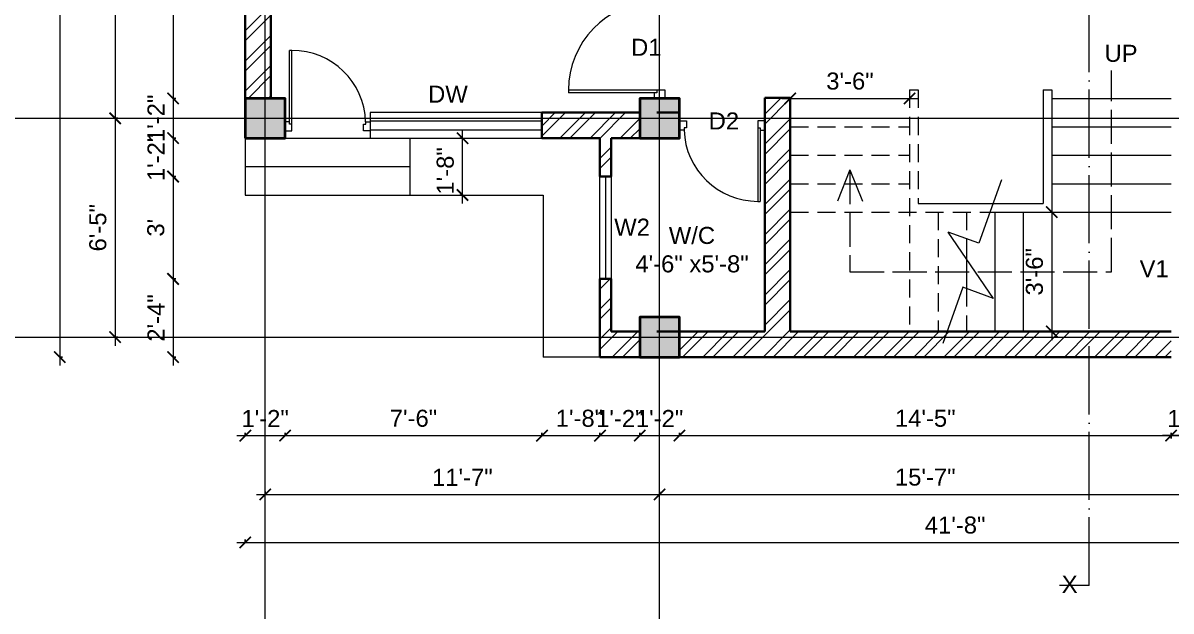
# Model space of a CAD drawing. Header units: inches. Extents: x 122663 to 154153, y 34228 to 39758.
# Drawn here: x 129800.6 to 130204.7, y 37755.1 to 37962 of the extents above; entities that cross this region are included whole.
import ezdxf

# ---------------------------------------------------------------- set-up
doc = ezdxf.new("R2010")
doc.units = ezdxf.units.IN
doc.header["$MEASUREMENT"] = 0
doc.header["$PDMODE"] = 35
for name, pattern in [('ACAD_ISO02W100', [15, 12, -3]), ('ACAD_ISO04W100', [30, 24, -3, 0, -3]), ('DASHED', [19.05, 12.7, -6.35])]:
    doc.linetypes.add(name, pattern=pattern)
for name, color, linetype, lineweight in [('Column', 181, 'Continuous', 40), ('Dimension', 130, 'Continuous', 9), ('Hatch', 9, 'Continuous', 9), ('Hidden', 254, 'ACAD_ISO02W100', 15), ('SECTION', 7, 'ACAD_ISO04W100', 18), ('SITE BOUNDARY', 1, 'Continuous', 30), ('Stairs', 61, 'Continuous', 18), ('TEXT', 255, 'Continuous', 35), ('Walls', 11, 'Continuous', 35), ('Windows', 151, 'Continuous', 15)]:
    doc.layers.add(name, color=color, linetype=linetype, lineweight=lineweight)
doc.styles.get("Standard").update_dxf_attribs({"font": 'arial.ttf'})
doc.dimstyles.get("Standard").update_dxf_attribs({"dimtxt": 6, "dimasz": 4, "dimexe": 0, "dimexo": 6, "dimgap": 3, "dimtad": 1, "dimdec": 0, "dimzin": 0, "dimdsep": 46, "dimlunit": 4, "dimtxsty": 'Standard', "dimblk": 'ARCHTICK', "dimcen": 0.09, "dimdle": 3, "dimclrd": 256, "dimadec": 0, "dimazin": 0, "dimtfac": 1, "dimtdec": 0, "dimtofl": 0, "dimtmove": 0, "dimatfit": 3, "dimfxl": 1, "dimfxlon": 1, "dimtolj": 1, "dimtzin": 0, "dimlwd": -1, "dimarcsym": 0})
pattern_1 = [(45, (7291.437, -708.714), (-5.30330086, 5.30330086), []), (45, (7294.9724, -708.714), (-5.30330086, 5.30330086), [])]

# ---------------------------------------------------------------- blocks, each defined once
blk = doc.blocks.new('colm')
at = {"layer": 'Hatch'}
h = blk.add_hatch(color=256, dxfattribs=at)
h.dxf.hatch_style = 1
h.paths.add_polyline_path([(66705.71, 8319.73), (66705.71, 8307.73), (66717.71, 8307.73), (66717.71, 8319.73)])
at = {"layer": 'Column'}
blk.add_lwpolyline([(66705.71, 8307.73), (66717.71, 8307.73), (66717.71, 8319.73), (66705.71, 8319.73)], close=True, dxfattribs=at)
blk = doc.blocks.new('GFFGS')
at = {"layer": 'Windows'}
for p, q in [((97915.22, 19628.63), (97915.22, 19658.74)), ((97916.19, 19658.74), (97915.22, 19658.74)), ((97916.19, 19627.65), (97916.19, 19658.77)), ((97915.22, 19628.63), (97913.27, 19628.63)), ((97913.27, 19628.63), (97913.27, 19624.73)), ((97915.22, 19627.65), (97915.22, 19628.63)), ((97916.19, 19627.65), (97915.22, 19627.65)), ((97916.19, 19624.73), (97916.19, 19627.65)), ((97946.35, 19624.73), (97946.35, 19627.65)), ((97946.35, 19627.65), (97947.32, 19627.65)), ((97947.32, 19627.65), (97947.32, 19628.63)), ((97947.32, 19628.63), (97949.27, 19628.63)), ((97949.27, 19628.63), (97949.27, 19624.73)), ((97913.27, 19624.73), (97916.19, 19624.73)), ((97949.27, 19624.73), (97946.35, 19624.73))]:
    blk.add_line(p, q, dxfattribs=at)
blk.add_arc((97916.25, 19627.66), 31.08, 1.7801, 90.1235, dxfattribs=at)
blk = doc.blocks.new('_ArchTick')
at = {"color": 0, "linetype": 'ByBlock', "const_width": 0.15}
blk.add_lwpolyline([(-0.5, -0.5), (0.5, 0.5)], dxfattribs=at)
blk = doc.blocks.new('*D376')
at = {"layer": 'Defpoints', "color": 0, "transparency": 16777216}
for p in [(129878.84, 38082.99), (129853.44, 37935.49), (129878.84, 37935.49)]:
    blk.add_point(p, dxfattribs=at)
at = {"layer": 'Dimension', "transparency": 16777216}
blk.add_line((129853.44, 38085.99), (129853.44, 37932.49), dxfattribs=at)
at = {"layer": 'Dimension', "color": 0, "lineweight": -2, "transparency": 16777216}
for p, q in [((129854.44, 38082.99), (129853.44, 38082.99)), ((129854.44, 37935.49), (129853.44, 37935.49))]:
    blk.add_line(p, q, dxfattribs=at)
at = {"layer": 'Dimension', "transparency": 16777216, "xscale": 4, "yscale": 4, "zscale": 4}
for p, rotation in [((129853.44, 38082.99), 90), ((129853.44, 37935.49), 270)]:
    blk.add_blockref('_ArchTick', p, dxfattribs=dict(at, rotation=rotation))
at = {"layer": 'Dimension', "color": 0, "lineweight": -2, "transparency": 16777216, "insert": (129847.37, 38009.24), "char_height": 6, "attachment_point": 5, "rotation": 90}
blk.add_mtext('\\A1;12\'-3"', dxfattribs=at)
blk = doc.blocks.new('*D377')
at = {"layer": 'Defpoints', "color": 0, "transparency": 16777216}
for p in [(129878.84, 37935.49), (129853.44, 37921.49), (129878.84, 37921.49)]:
    blk.add_point(p, dxfattribs=at)
at = {"layer": 'Dimension', "transparency": 16777216}
blk.add_line((129853.44, 37938.49), (129853.44, 37918.49), dxfattribs=at)
at = {"layer": 'Dimension', "color": 0, "lineweight": -2, "transparency": 16777216}
for p, q in [((129854.44, 37935.49), (129853.44, 37935.49)), ((129854.44, 37921.49), (129853.44, 37921.49))]:
    blk.add_line(p, q, dxfattribs=at)
at = {"layer": 'Dimension', "transparency": 16777216, "xscale": 4, "yscale": 4, "zscale": 4}
for p, rotation in [((129853.44, 37935.49), 90), ((129853.44, 37921.49), 270)]:
    blk.add_blockref('_ArchTick', p, dxfattribs=dict(at, rotation=rotation))
at = {"layer": 'Dimension', "color": 0, "lineweight": -2, "transparency": 16777216, "insert": (129847.43, 37928.49), "char_height": 6, "attachment_point": 5, "rotation": 90}
blk.add_mtext('\\A1;1\'-2"', dxfattribs=at)
blk = doc.blocks.new('*D378')
at = {"layer": 'Defpoints', "color": 0, "transparency": 16777216}
for p in [(129878.84, 37921.49), (129853.44, 37907.99), (130003.66, 37907.99)]:
    blk.add_point(p, dxfattribs=at)
at = {"layer": 'Dimension', "transparency": 16777216}
blk.add_line((129853.44, 37924.49), (129853.44, 37904.99), dxfattribs=at)
at = {"layer": 'Dimension', "color": 0, "lineweight": -2, "transparency": 16777216}
for p, q in [((129854.44, 37921.49), (129853.44, 37921.49)), ((129854.44, 37907.99), (129853.44, 37907.99))]:
    blk.add_line(p, q, dxfattribs=at)
at = {"layer": 'Dimension', "transparency": 16777216, "xscale": 4, "yscale": 4, "zscale": 4}
for p, rotation in [((129853.44, 37921.49), 90), ((129853.44, 37907.99), 270)]:
    blk.add_blockref('_ArchTick', p, dxfattribs=dict(at, rotation=rotation))
at = {"layer": 'Dimension', "color": 0, "lineweight": -2, "transparency": 16777216, "insert": (129847.43, 37914.74), "char_height": 6, "attachment_point": 5, "rotation": 90}
blk.add_mtext('\\A1;1\'-2"', dxfattribs=at)
blk = doc.blocks.new('*D372')
at = {"layer": 'Defpoints', "color": 0, "transparency": 16777216}
for p in [(130003.66, 37907.99), (129853.44, 37871.99), (130003.66, 37871.99)]:
    blk.add_point(p, dxfattribs=at)
at = {"layer": 'Dimension', "transparency": 16777216}
blk.add_line((129853.44, 37910.99), (129853.44, 37868.99), dxfattribs=at)
at = {"layer": 'Dimension', "color": 0, "lineweight": -2, "transparency": 16777216}
for p, q in [((129854.44, 37907.99), (129853.44, 37907.99)), ((129854.44, 37871.99), (129853.44, 37871.99))]:
    blk.add_line(p, q, dxfattribs=at)
at = {"layer": 'Dimension', "transparency": 16777216, "xscale": 4, "yscale": 4, "zscale": 4}
for p, rotation in [((129853.44, 37907.99), 90), ((129853.44, 37871.99), 270)]:
    blk.add_blockref('_ArchTick', p, dxfattribs=dict(at, rotation=rotation))
at = {"layer": 'Dimension', "color": 0, "lineweight": -2, "transparency": 16777216, "insert": (129847.37, 37889.99), "char_height": 6, "attachment_point": 5, "rotation": 90}
blk.add_mtext("\\A1;3'", dxfattribs=at)
blk = doc.blocks.new('*D373')
at = {"layer": 'Defpoints', "color": 0, "transparency": 16777216}
for p in [(130003.66, 37871.99), (129853.44, 37844.49), (130003.66, 37844.49)]:
    blk.add_point(p, dxfattribs=at)
at = {"layer": 'Dimension', "transparency": 16777216}
blk.add_line((129853.44, 37874.99), (129853.44, 37841.49), dxfattribs=at)
at = {"layer": 'Dimension', "color": 0, "lineweight": -2, "transparency": 16777216}
for p, q in [((129854.44, 37871.99), (129853.44, 37871.99)), ((129854.44, 37844.49), (129853.44, 37844.49))]:
    blk.add_line(p, q, dxfattribs=at)
at = {"layer": 'Dimension', "transparency": 16777216, "xscale": 4, "yscale": 4, "zscale": 4}
for p, rotation in [((129853.44, 37871.99), 90), ((129853.44, 37844.49), 270)]:
    blk.add_blockref('_ArchTick', p, dxfattribs=dict(at, rotation=rotation))
at = {"layer": 'Dimension', "color": 0, "lineweight": -2, "transparency": 16777216, "insert": (129847.43, 37858.24), "char_height": 6, "attachment_point": 5, "rotation": 90}
blk.add_mtext('\\A1;2\'-4"', dxfattribs=at)
blk = doc.blocks.new('*D374')
at = {"layer": 'Defpoints', "color": 0, "transparency": 16777216}
for p in [(129878.84, 38089.99), (129833.04, 37928.49), (129878.84, 37928.49)]:
    blk.add_point(p, dxfattribs=at)
at = {"layer": 'Dimension', "transparency": 16777216}
blk.add_line((129833.04, 38092.99), (129833.04, 37925.49), dxfattribs=at)
at = {"layer": 'Dimension', "color": 0, "lineweight": -2, "transparency": 16777216}
for p, q in [((129834.04, 38089.99), (129833.04, 38089.99)), ((129834.04, 37928.49), (129833.04, 37928.49))]:
    blk.add_line(p, q, dxfattribs=at)
at = {"layer": 'Dimension', "transparency": 16777216, "xscale": 4, "yscale": 4, "zscale": 4}
for p, rotation in [((129833.04, 38089.99), 90), ((129833.04, 37928.49), 270)]:
    blk.add_blockref('_ArchTick', p, dxfattribs=dict(at, rotation=rotation))
at = {"layer": 'Dimension', "color": 0, "lineweight": -2, "transparency": 16777216, "insert": (129826.97, 38009.24), "char_height": 6, "attachment_point": 5, "rotation": 90}
blk.add_mtext('\\A1;13\'-5"', dxfattribs=at)
blk = doc.blocks.new('*D367')
at = {"layer": 'Defpoints', "color": 0, "transparency": 16777216}
for p in [(129878.84, 37928.49), (129833.04, 37851.49), (130017.66, 37851.49)]:
    blk.add_point(p, dxfattribs=at)
at = {"layer": 'Dimension', "transparency": 16777216}
blk.add_line((129833.04, 37931.49), (129833.04, 37848.49), dxfattribs=at)
at = {"layer": 'Dimension', "color": 0, "lineweight": -2, "transparency": 16777216}
for p, q in [((129834.04, 37928.49), (129833.04, 37928.49)), ((129834.04, 37851.49), (129833.04, 37851.49))]:
    blk.add_line(p, q, dxfattribs=at)
at = {"layer": 'Dimension', "transparency": 16777216, "xscale": 4, "yscale": 4, "zscale": 4}
for p, rotation in [((129833.04, 37928.49), 90), ((129833.04, 37851.49), 270)]:
    blk.add_blockref('_ArchTick', p, dxfattribs=dict(at, rotation=rotation))
at = {"layer": 'Dimension', "color": 0, "lineweight": -2, "transparency": 16777216, "insert": (129826.97, 37889.99), "char_height": 6, "attachment_point": 5, "rotation": 90}
blk.add_mtext('\\A1;6\'-5"', dxfattribs=at)
blk = doc.blocks.new('*D300')
at = {"layer": 'Defpoints', "color": 0, "transparency": 16777216}
for p in [(129878.84, 38096.99), (129813.53, 37844.49), (130003.66, 37844.49)]:
    blk.add_point(p, dxfattribs=at)
at = {"layer": 'Dimension', "transparency": 16777216}
blk.add_line((129813.53, 38099.99), (129813.53, 37841.49), dxfattribs=at)
at = {"layer": 'Dimension', "color": 0, "lineweight": -2, "transparency": 16777216}
for p, q in [((129814.53, 38096.99), (129813.53, 38096.99)), ((129814.53, 37844.49), (129813.53, 37844.49))]:
    blk.add_line(p, q, dxfattribs=at)
at = {"layer": 'Dimension', "transparency": 16777216, "xscale": 4, "yscale": 4, "zscale": 4}
for p, rotation in [((129813.53, 38096.99), 90), ((129813.53, 37844.49), 270)]:
    blk.add_blockref('_ArchTick', p, dxfattribs=dict(at, rotation=rotation))
at = {"layer": 'Dimension', "color": 0, "lineweight": -2, "transparency": 16777216, "insert": (129807.51, 37970.74), "char_height": 6, "attachment_point": 5, "rotation": 90}
blk.add_mtext("\\A1;21'", dxfattribs=at)
blk = doc.blocks.new('*D299')
at = {"layer": 'Defpoints', "color": 0, "transparency": 16777216}
for p in [(129878.84, 37921.49), (129892.84, 37921.49), (129892.84, 37816.85)]:
    blk.add_point(p, dxfattribs=at)
at = {"layer": 'Dimension', "transparency": 16777216}
blk.add_line((129875.84, 37816.85), (129895.84, 37816.85), dxfattribs=at)
at = {"layer": 'Dimension', "color": 0, "lineweight": -2, "transparency": 16777216}
for p, q in [((129878.84, 37817.85), (129878.84, 37816.85)), ((129892.84, 37817.85), (129892.84, 37816.85))]:
    blk.add_line(p, q, dxfattribs=at)
at = {"layer": 'Dimension', "transparency": 16777216, "xscale": 4, "yscale": 4, "zscale": 4, "rotation": 180}
blk.add_blockref('_ArchTick', (129878.84, 37816.85), dxfattribs=at)
at = {"layer": 'Dimension', "transparency": 16777216, "xscale": 4, "yscale": 4, "zscale": 4}
blk.add_blockref('_ArchTick', (129892.84, 37816.85), dxfattribs=at)
at = {"layer": 'Dimension', "color": 0, "lineweight": -2, "transparency": 16777216, "insert": (129885.84, 37822.87), "char_height": 6, "attachment_point": 5}
blk.add_mtext('\\A1;1\'-2"', dxfattribs=at)
blk = doc.blocks.new('*D366')
at = {"layer": 'Defpoints', "color": 0, "transparency": 16777216}
for p in [(129892.84, 37921.49), (129983.25, 37921.49), (129983.25, 37816.85)]:
    blk.add_point(p, dxfattribs=at)
at = {"layer": 'Dimension', "transparency": 16777216}
blk.add_line((129889.84, 37816.85), (129986.25, 37816.85), dxfattribs=at)
at = {"layer": 'Dimension', "color": 0, "lineweight": -2, "transparency": 16777216}
for p, q in [((129892.84, 37817.85), (129892.84, 37816.85)), ((129983.25, 37817.85), (129983.25, 37816.85))]:
    blk.add_line(p, q, dxfattribs=at)
at = {"layer": 'Dimension', "transparency": 16777216, "xscale": 4, "yscale": 4, "zscale": 4, "rotation": 180}
blk.add_blockref('_ArchTick', (129892.84, 37816.85), dxfattribs=at)
at = {"layer": 'Dimension', "transparency": 16777216, "xscale": 4, "yscale": 4, "zscale": 4}
blk.add_blockref('_ArchTick', (129983.25, 37816.85), dxfattribs=at)
at = {"layer": 'Dimension', "color": 0, "lineweight": -2, "transparency": 16777216, "insert": (129938.04, 37822.92), "char_height": 6, "attachment_point": 5}
blk.add_mtext('\\A1;7\'-6"', dxfattribs=at)
blk = doc.blocks.new('*D362')
at = {"layer": 'Defpoints', "color": 0, "transparency": 16777216}
for p in [(129983.25, 37921.49), (130003.66, 37844.49), (130003.66, 37816.85)]:
    blk.add_point(p, dxfattribs=at)
at = {"layer": 'Dimension', "transparency": 16777216}
blk.add_line((129980.25, 37816.85), (130006.66, 37816.85), dxfattribs=at)
at = {"layer": 'Dimension', "color": 0, "lineweight": -2, "transparency": 16777216}
for p, q in [((129983.25, 37817.85), (129983.25, 37816.85)), ((130003.66, 37817.85), (130003.66, 37816.85))]:
    blk.add_line(p, q, dxfattribs=at)
at = {"layer": 'Dimension', "transparency": 16777216, "xscale": 4, "yscale": 4, "zscale": 4, "rotation": 180}
blk.add_blockref('_ArchTick', (129983.25, 37816.85), dxfattribs=at)
at = {"layer": 'Dimension', "transparency": 16777216, "xscale": 4, "yscale": 4, "zscale": 4}
blk.add_blockref('_ArchTick', (130003.66, 37816.85), dxfattribs=at)
at = {"layer": 'Dimension', "color": 0, "lineweight": -2, "transparency": 16777216, "insert": (129996.45, 37822.92), "char_height": 6, "attachment_point": 5}
blk.add_mtext('\\A1;1\'-8"', dxfattribs=at)
blk = doc.blocks.new('*D363')
at = {"layer": 'Defpoints', "color": 0, "transparency": 16777216}
for p in [(130003.66, 37844.49), (130017.66, 37844.49), (130017.66, 37816.85)]:
    blk.add_point(p, dxfattribs=at)
at = {"layer": 'Dimension', "transparency": 16777216}
blk.add_line((130000.66, 37816.85), (130020.66, 37816.85), dxfattribs=at)
at = {"layer": 'Dimension', "color": 0, "lineweight": -2, "transparency": 16777216}
for p, q in [((130003.66, 37817.85), (130003.66, 37816.85)), ((130017.66, 37817.85), (130017.66, 37816.85))]:
    blk.add_line(p, q, dxfattribs=at)
at = {"layer": 'Dimension', "transparency": 16777216, "xscale": 4, "yscale": 4, "zscale": 4, "rotation": 180}
blk.add_blockref('_ArchTick', (130003.66, 37816.85), dxfattribs=at)
at = {"layer": 'Dimension', "transparency": 16777216, "xscale": 4, "yscale": 4, "zscale": 4}
blk.add_blockref('_ArchTick', (130017.66, 37816.85), dxfattribs=at)
at = {"layer": 'Dimension', "color": 0, "lineweight": -2, "transparency": 16777216, "insert": (130010.66, 37822.87), "char_height": 6, "attachment_point": 5}
blk.add_mtext('\\A1;1\'-2"', dxfattribs=at)
blk = doc.blocks.new('*D364')
at = {"layer": 'Defpoints', "color": 0, "transparency": 16777216}
for p in [(130017.66, 37844.49), (130031.66, 37844.49), (130031.66, 37816.85)]:
    blk.add_point(p, dxfattribs=at)
at = {"layer": 'Dimension', "transparency": 16777216}
blk.add_line((130014.66, 37816.85), (130034.66, 37816.85), dxfattribs=at)
at = {"layer": 'Dimension', "color": 0, "lineweight": -2, "transparency": 16777216}
for p, q in [((130017.66, 37817.85), (130017.66, 37816.85)), ((130031.66, 37817.85), (130031.66, 37816.85))]:
    blk.add_line(p, q, dxfattribs=at)
at = {"layer": 'Dimension', "transparency": 16777216, "xscale": 4, "yscale": 4, "zscale": 4, "rotation": 180}
blk.add_blockref('_ArchTick', (130017.66, 37816.85), dxfattribs=at)
at = {"layer": 'Dimension', "transparency": 16777216, "xscale": 4, "yscale": 4, "zscale": 4}
blk.add_blockref('_ArchTick', (130031.66, 37816.85), dxfattribs=at)
at = {"layer": 'Dimension', "color": 0, "lineweight": -2, "transparency": 16777216, "insert": (130024.66, 37822.87), "char_height": 6, "attachment_point": 5}
blk.add_mtext('\\A1;1\'-2"', dxfattribs=at)
blk = doc.blocks.new('*D359')
at = {"layer": 'Defpoints', "color": 0, "transparency": 16777216}
for p in [(130204.66, 37844.49), (130218.66, 37844.49), (130218.66, 37816.85)]:
    blk.add_point(p, dxfattribs=at)
at = {"layer": 'Dimension', "transparency": 16777216}
blk.add_line((130201.66, 37816.85), (130221.66, 37816.85), dxfattribs=at)
at = {"layer": 'Dimension', "color": 0, "lineweight": -2, "transparency": 16777216}
for p, q in [((130204.66, 37817.85), (130204.66, 37816.85)), ((130218.66, 37817.85), (130218.66, 37816.85))]:
    blk.add_line(p, q, dxfattribs=at)
at = {"layer": 'Dimension', "transparency": 16777216, "xscale": 4, "yscale": 4, "zscale": 4, "rotation": 180}
blk.add_blockref('_ArchTick', (130204.66, 37816.85), dxfattribs=at)
at = {"layer": 'Dimension', "transparency": 16777216, "xscale": 4, "yscale": 4, "zscale": 4}
blk.add_blockref('_ArchTick', (130218.66, 37816.85), dxfattribs=at)
at = {"layer": 'Dimension', "color": 0, "lineweight": -2, "transparency": 16777216, "insert": (130211.66, 37822.87), "char_height": 6, "attachment_point": 5}
blk.add_mtext('\\A1;1\'-2"', dxfattribs=at)
blk = doc.blocks.new('*D354')
at = {"layer": 'Defpoints', "color": 0, "transparency": 16777216}
for p in [(129885.84, 37921.49), (130024.66, 37844.49), (130024.66, 37796.16)]:
    blk.add_point(p, dxfattribs=at)
at = {"layer": 'Dimension', "transparency": 16777216}
blk.add_line((129882.84, 37796.16), (130027.66, 37796.16), dxfattribs=at)
at = {"layer": 'Dimension', "color": 0, "lineweight": -2, "transparency": 16777216}
for p, q in [((129885.84, 37797.16), (129885.84, 37796.16)), ((130024.66, 37797.16), (130024.66, 37796.16))]:
    blk.add_line(p, q, dxfattribs=at)
at = {"layer": 'Dimension', "transparency": 16777216, "xscale": 4, "yscale": 4, "zscale": 4, "rotation": 180}
blk.add_blockref('_ArchTick', (129885.84, 37796.16), dxfattribs=at)
at = {"layer": 'Dimension', "transparency": 16777216, "xscale": 4, "yscale": 4, "zscale": 4}
blk.add_blockref('_ArchTick', (130024.66, 37796.16), dxfattribs=at)
at = {"layer": 'Dimension', "color": 0, "lineweight": -2, "transparency": 16777216, "insert": (129955.25, 37802.17), "char_height": 6, "attachment_point": 5}
blk.add_mtext('\\A1;11\'-7"', dxfattribs=at)
blk = doc.blocks.new('*D355')
at = {"layer": 'Defpoints', "color": 0, "transparency": 16777216}
for p in [(130024.66, 37844.49), (130211.66, 37844.49), (130211.66, 37796.16)]:
    blk.add_point(p, dxfattribs=at)
at = {"layer": 'Dimension', "transparency": 16777216}
blk.add_line((130021.66, 37796.16), (130214.66, 37796.16), dxfattribs=at)
at = {"layer": 'Dimension', "color": 0, "lineweight": -2, "transparency": 16777216}
for p, q in [((130024.66, 37797.16), (130024.66, 37796.16)), ((130211.66, 37797.16), (130211.66, 37796.16))]:
    blk.add_line(p, q, dxfattribs=at)
at = {"layer": 'Dimension', "transparency": 16777216, "xscale": 4, "yscale": 4, "zscale": 4, "rotation": 180}
blk.add_blockref('_ArchTick', (130024.66, 37796.16), dxfattribs=at)
at = {"layer": 'Dimension', "transparency": 16777216, "xscale": 4, "yscale": 4, "zscale": 4}
blk.add_blockref('_ArchTick', (130211.66, 37796.16), dxfattribs=at)
at = {"layer": 'Dimension', "color": 0, "lineweight": -2, "transparency": 16777216, "insert": (130118.16, 37802.22), "char_height": 6, "attachment_point": 5}
blk.add_mtext('\\A1;15\'-7"', dxfattribs=at)
blk = doc.blocks.new('*D298')
at = {"layer": 'Defpoints', "color": 0, "transparency": 16777216}
for p in [(129878.84, 37921.49), (130378.53, 37844.49), (130378.53, 37779.29)]:
    blk.add_point(p, dxfattribs=at)
at = {"layer": 'Dimension', "transparency": 16777216}
blk.add_line((129875.84, 37779.29), (130381.53, 37779.29), dxfattribs=at)
at = {"layer": 'Dimension', "color": 0, "lineweight": -2, "transparency": 16777216}
for p, q in [((129878.84, 37780.29), (129878.84, 37779.29)), ((130378.53, 37780.29), (130378.53, 37779.29))]:
    blk.add_line(p, q, dxfattribs=at)
at = {"layer": 'Dimension', "transparency": 16777216, "xscale": 4, "yscale": 4, "zscale": 4, "rotation": 180}
blk.add_blockref('_ArchTick', (129878.84, 37779.29), dxfattribs=at)
at = {"layer": 'Dimension', "transparency": 16777216, "xscale": 4, "yscale": 4, "zscale": 4}
blk.add_blockref('_ArchTick', (130378.53, 37779.29), dxfattribs=at)
at = {"layer": 'Dimension', "color": 0, "lineweight": -2, "transparency": 16777216, "insert": (130128.68, 37785.35), "char_height": 6, "attachment_point": 5}
blk.add_mtext('\\A1;41\'-8"', dxfattribs=at)
blk = doc.blocks.new('*D841')
at = {"layer": 'Defpoints', "color": 0, "transparency": 16777216}
for p in [(129936.84, 37921.49), (129955.31, 37921.49), (129936.84, 37901.49)]:
    blk.add_point(p, dxfattribs=at)
at = {"layer": 'Windows', "transparency": 16777216}
blk.add_line((129955.31, 37898.49), (129955.31, 37924.49), dxfattribs=at)
at = {"layer": 'Windows', "color": 0, "lineweight": -2, "transparency": 16777216}
for p, q in [((129954.31, 37921.49), (129955.31, 37921.49)), ((129954.31, 37901.49), (129955.31, 37901.49))]:
    blk.add_line(p, q, dxfattribs=at)
at = {"layer": 'Windows', "transparency": 16777216, "xscale": 4, "yscale": 4, "zscale": 4}
for p, rotation in [((129955.31, 37921.49), 90), ((129955.31, 37901.49), 270)]:
    blk.add_blockref('_ArchTick', p, dxfattribs=dict(at, rotation=rotation))
at = {"layer": 'Windows', "color": 0, "transparency": 16777216, "insert": (129949.25, 37909.99), "char_height": 6, "attachment_point": 5, "rotation": 90}
blk.add_mtext('\\A1;1\'-8"', dxfattribs=at)
blk = doc.blocks.new('*D855')
at = {"layer": 'Defpoints', "color": 0, "transparency": 16777216}
for p in [(130031.66, 37844.49), (130204.66, 37844.49), (130204.66, 37816.85)]:
    blk.add_point(p, dxfattribs=at)
at = {"layer": 'Dimension', "transparency": 16777216}
blk.add_line((130028.66, 37816.85), (130207.66, 37816.85), dxfattribs=at)
at = {"layer": 'Dimension', "color": 0, "lineweight": -2, "transparency": 16777216}
for p, q in [((130031.66, 37817.85), (130031.66, 37816.85)), ((130204.66, 37817.85), (130204.66, 37816.85))]:
    blk.add_line(p, q, dxfattribs=at)
at = {"layer": 'Dimension', "transparency": 16777216, "xscale": 4, "yscale": 4, "zscale": 4, "rotation": 180}
blk.add_blockref('_ArchTick', (130031.66, 37816.85), dxfattribs=at)
at = {"layer": 'Dimension', "transparency": 16777216, "xscale": 4, "yscale": 4, "zscale": 4}
blk.add_blockref('_ArchTick', (130204.66, 37816.85), dxfattribs=at)
at = {"layer": 'Dimension', "color": 0, "transparency": 16777216, "insert": (130118.16, 37822.92), "char_height": 6, "attachment_point": 5}
blk.add_mtext('\\A1;14\'-5"', dxfattribs=at)
blk = doc.blocks.new('*D858')
at = {"layer": 'Defpoints', "color": 0, "transparency": 16777216}
for p in [(130162.66, 37895.49), (130162.66, 37853.49), (130162.66, 37853.49)]:
    blk.add_point(p, dxfattribs=at)
at = {"layer": 'Windows', "transparency": 16777216}
blk.add_line((130162.66, 37898.49), (130162.66, 37850.49), dxfattribs=at)
at = {"layer": 'Windows', "transparency": 16777216, "xscale": 4, "yscale": 4, "zscale": 4}
for p, rotation in [((130162.66, 37895.49), 90), ((130162.66, 37853.49), 270)]:
    blk.add_blockref('_ArchTick', p, dxfattribs=dict(at, rotation=rotation))
at = {"layer": 'Windows', "color": 0, "transparency": 16777216, "insert": (130156.59, 37874.49), "char_height": 6, "attachment_point": 5, "rotation": 90}
blk.add_mtext('\\A1;3\'-6"', dxfattribs=at)
blk = doc.blocks.new('*D859')
at = {"layer": 'Defpoints', "color": 0, "transparency": 16777216}
for p in [(130070.66, 37935.49), (130112.66, 37935.49), (130112.66, 37935.49)]:
    blk.add_point(p, dxfattribs=at)
at = {"layer": 'Windows', "transparency": 16777216}
blk.add_line((130067.66, 37935.49), (130115.66, 37935.49), dxfattribs=at)
at = {"layer": 'Windows', "transparency": 16777216, "xscale": 4, "yscale": 4, "zscale": 4, "rotation": 180}
blk.add_blockref('_ArchTick', (130070.66, 37935.49), dxfattribs=at)
at = {"layer": 'Windows', "transparency": 16777216, "xscale": 4, "yscale": 4, "zscale": 4}
blk.add_blockref('_ArchTick', (130112.66, 37935.49), dxfattribs=at)
at = {"layer": 'Windows', "color": 0, "transparency": 16777216, "insert": (130091.66, 37941.56), "char_height": 6, "attachment_point": 5}
blk.add_mtext('\\A1;3\'-6"', dxfattribs=at)
blk = doc.blocks.new('*D1445')
at = {"layer": 'Defpoints', "color": 0, "transparency": 16777216}
for p in [(130933.34, 37844.49), (130204.66, 37816.85), (130204.66, 37279.91)]:
    blk.add_point(p, dxfattribs=at)
at = {"layer": 'Dimension', "transparency": 16777216}
blk.add_line((130936.34, 37816.85), (130201.66, 37816.85), dxfattribs=at)
at = {"layer": 'Dimension', "color": 0, "lineweight": -2, "transparency": 16777216}
for p, q in [((130204.66, 37815.85), (130204.66, 37816.85)), ((130933.34, 37817.85), (130933.34, 37816.85))]:
    blk.add_line(p, q, dxfattribs=at)
at = {"layer": 'Dimension', "transparency": 16777216, "xscale": 4, "yscale": 4, "zscale": 4, "rotation": 180}
blk.add_blockref('_ArchTick', (130204.66, 37816.85), dxfattribs=at)
at = {"layer": 'Dimension', "transparency": 16777216, "xscale": 4, "yscale": 4, "zscale": 4}
blk.add_blockref('_ArchTick', (130933.34, 37816.85), dxfattribs=at)
at = {"layer": 'Dimension', "color": 0, "transparency": 16777216, "insert": (130569, 37822.92), "char_height": 6, "attachment_point": 5}
blk.add_mtext('\\A1;60\'-9"', dxfattribs=at)
blk = doc.blocks.new('*D1449')
at = {"layer": 'Defpoints', "color": 0, "transparency": 16777216}
for p in [(129783.15, 37978.49), (130024.66, 37978.49), (129878.84, 37928.49)]:
    blk.add_point(p, dxfattribs=at)
at = {"layer": 'Dimension', "transparency": 16777216}
blk.add_line((129783.15, 37925.49), (129783.15, 37981.49), dxfattribs=at)
at = {"layer": 'Dimension', "color": 0, "lineweight": -2, "transparency": 16777216}
for p, q in [((129784.15, 37978.49), (129783.15, 37978.49)), ((129784.15, 37928.49), (129783.15, 37928.49))]:
    blk.add_line(p, q, dxfattribs=at)
at = {"layer": 'Dimension', "transparency": 16777216, "xscale": 4, "yscale": 4, "zscale": 4}
for p, rotation in [((129783.15, 37978.49), 90), ((129783.15, 37928.49), 270)]:
    blk.add_blockref('_ArchTick', p, dxfattribs=dict(at, rotation=rotation))
at = {"layer": 'Dimension', "color": 0, "transparency": 16777216, "insert": (129777.13, 37953.49), "char_height": 6, "attachment_point": 5, "rotation": 90}
blk.add_mtext('\\A1;4\'-2"', dxfattribs=at)

msp = doc.modelspace()

# ---------------------------------------------------------------- hatches: boundary and pattern name
at = {"layer": 'Hatch'}
h = msp.add_hatch(dxfattribs=at)
h.set_pattern_fill('ANSI32', color=256, scale=20)
h.set_pattern_definition(pattern_1)
h.paths.add_polyline_path([(129887.84, 38082.99), (129878.84, 38082.99), (129878.84, 37935.49), (129887.84, 37935.49)])
h = msp.add_hatch(dxfattribs=at)
h.set_pattern_fill('ANSI32', color=256, scale=20)
h.set_pattern_definition(pattern_1)
h.paths.add_polyline_path([(130070.66, 37853.49), (130070.66, 37935.74), (130061.66, 37935.74), (130061.66, 37853.49), (130031.66, 37853.49), (130031.66, 37844.49), (130204.66, 37844.49), (130204.66, 37853.49)])
h = msp.add_hatch(dxfattribs=at)
h.set_pattern_fill('ANSI32', color=256, scale=20)
h.set_pattern_definition(pattern_1)
h.paths.add_polyline_path([(130003.66, 37921.49), (130003.66, 37907.99), (130007.66, 37907.99), (130007.66, 37921.49), (130017.66, 37921.49), (130017.66, 37930.49), (129983.25, 37930.49), (129983.25, 37921.49)])
h = msp.add_hatch(dxfattribs=at)
h.set_pattern_fill('ANSI32', color=256, scale=20)
h.set_pattern_definition(pattern_1)
h.paths.add_polyline_path([(130007.66, 37853.49), (130007.66, 37871.99), (130003.66, 37871.99), (130003.66, 37844.49), (130017.66, 37844.49), (130017.66, 37853.49)])

# ---------------------------------------------------------------- linework, layer by layer
at = {"layer": 'Hidden'}
for p, q in [((130183.66, 37874.49), (130183.66, 37945.34)), ((130091.66, 37910.32), (130087.23, 37899.31)), ((130091.66, 37910.32), (130091.66, 37874.49)), ((130091.66, 37910.32), (130096.08, 37899.31)), ((130091.66, 37874.49), (130183.66, 37874.49))]:
    msp.add_line(p, q, dxfattribs=at)
at = {"layer": 'SECTION'}
for q in [(130175.82, 38175.79), (130165.43, 37764.12)]:
    msp.add_line((130175.82, 37764.12), q, dxfattribs=at)
at = {"layer": 'SITE BOUNDARY'}
msp.add_circle((130143.63, 37296.4), 2461.59, dxfattribs=at)
at = {"layer": 'Stairs', "linetype": 'DASHED', "ltscale": 0.5}
for p, q in [((130112.66, 37938.49), (130115.66, 37938.49)), ((130112.66, 37938.49), (130112.66, 37853.49)), ((130115.66, 37938.49), (130115.66, 37898.49)), ((130070.66, 37935.49), (130112.66, 37935.49)), ((130070.66, 37925.49), (130112.66, 37925.49)), ((130070.66, 37915.49), (130112.66, 37915.49)), ((130070.66, 37905.49), (130112.66, 37905.49)), ((130070.66, 37895.49), (130140.9, 37895.49)), ((130122.66, 37895.49), (130122.66, 37853.49)), ((130132.66, 37895.49), (130132.66, 37886.1)), ((130132.66, 37868.58), (130132.66, 37853.49))]:
    msp.add_line(p, q, dxfattribs=at)
at = {"layer": 'Stairs'}
for p, q in [((130159.66, 37938.49), (130162.66, 37938.49)), ((130159.66, 37938.49), (130159.66, 37898.49)), ((130162.66, 37938.49), (130162.66, 37853.49)), ((130162.66, 37935.49), (130204.66, 37935.49)), ((130162.66, 37925.49), (130204.66, 37925.49)), ((129878.84, 37921.49), (129878.84, 37901.49)), ((129936.84, 37901.49), (129936.84, 37921.49)), ((130162.66, 37915.49), (130204.66, 37915.49)), ((129878.84, 37911.49), (129936.84, 37911.49)), ((130144.96, 37906.81), (130136.97, 37884.51)), ((130162.66, 37905.49), (130204.66, 37905.49)), ((129878.84, 37901.49), (129936.84, 37901.49)), ((129936.84, 37901.49), (129983.66, 37901.49)), ((129983.66, 37901.49), (129983.66, 37844.49)), ((130115.66, 37898.49), (130140.9, 37898.49)), ((130140.9, 37898.49), (130159.66, 37898.49)), ((130140.9, 37895.49), (130204.66, 37895.49)), ((130142.66, 37895.49), (130142.66, 37853.49)), ((130152.66, 37895.49), (130152.66, 37853.49)), ((130136.97, 37884.51), (130126.25, 37888.47)), ((130142.15, 37865.07), (130126.25, 37888.47)), ((130132.66, 37886.1), (130132.66, 37879.04)), ((130132.66, 37879.04), (130132.66, 37868.58)), ((130131.43, 37869.03), (130124.35, 37849.28)), ((130142.15, 37865.07), (130131.43, 37869.03)), ((130003.66, 37844.49), (129983.66, 37844.49))]:
    msp.add_line(p, q, dxfattribs=at)
at = {"layer": 'Walls'}
for p, q in [((129878.84, 37935.49), (129878.84, 38082.99)), ((129887.84, 37935.49), (129887.84, 38082.99)), ((130061.66, 37935.74), (130061.66, 37853.49)), ((130070.66, 37935.74), (130061.66, 37935.74)), ((130070.66, 37935.74), (130070.66, 37853.49)), ((130017.66, 37930.49), (129983.25, 37930.49)), ((129983.25, 37930.49), (129983.25, 37921.49)), ((130031.66, 37930.49), (130023.66, 37930.49)), ((130031.66, 37930.49), (130031.66, 37921.49)), ((129983.25, 37921.49), (130003.66, 37921.49)), ((130003.66, 37921.49), (130003.66, 37907.99)), ((130007.66, 37921.49), (130007.66, 37907.99)), ((130017.66, 37921.49), (130007.66, 37921.49)), ((130023.66, 37921.49), (130031.66, 37921.49)), ((130007.66, 37907.99), (130003.66, 37907.99)), ((130003.66, 37871.99), (130003.66, 37844.49)), ((130007.66, 37871.99), (130003.66, 37871.99)), ((130007.66, 37871.99), (130007.66, 37853.49)), ((130017.66, 37853.49), (130007.66, 37853.49)), ((130061.66, 37853.49), (130023.66, 37853.49)), ((130204.66, 37853.49), (130070.66, 37853.49)), ((130017.66, 37844.49), (130003.66, 37844.49)), ((130204.66, 37844.49), (130023.66, 37844.49))]:
    msp.add_line(p, q, dxfattribs=at)
at = {"layer": 'Windows'}
for p, q in [((129983.25, 37930.49), (129922.84, 37930.49)), ((129922.84, 37930.49), (129922.84, 37921.49)), ((129983.25, 37927.49), (129922.84, 37927.49)), ((129922.84, 37924.49), (129983.25, 37924.49)), ((129892.84, 37921.49), (129922.84, 37921.49)), ((129922.84, 37921.49), (129983.25, 37921.49)), ((130003.66, 37871.99), (130003.66, 37907.99)), ((130005.66, 37907.99), (130005.66, 37871.99)), ((130007.66, 37907.99), (130007.66, 37871.99))]:
    msp.add_line(p, q, dxfattribs=at)
for p, direction in [((129885.84, 38089.99), (0, 1)), ((130024.66, 38089.99), (0, 1)), ((129885.84, 37928.49), (1, 0)), ((130024.66, 37851.49), (1, 0))]:
    msp.add_xline(p, direction, dxfattribs=at)

# ---------------------------------------------------------------- block references
at = {"layer": 'Column', "xscale": 1.166666666668081, "yscale": 1.166666666668081, "zscale": 1.166666666668081}
for p in [(52055.52, 28229.14), (52194.33, 28229.14), (52194.33, 28152.14)]:
    msp.add_blockref('colm', p, dxfattribs=at)
at = {"layer": 'Windows', "rotation": 90.00000000000001}
msp.add_blockref('GFFGS', (149651.34, -59977.78), dxfattribs=at)
at = {"layer": 'Windows', "xscale": 0.8333333333333334, "yscale": 0.8333333333333334, "zscale": 0.8333333333333334}
msp.add_blockref('GFFGS', (48298.45, 21570.1), dxfattribs=at)
at = {"layer": 'Windows', "xscale": 0.8333333333333334, "yscale": 0.8333333333333334, "zscale": 0.8333333333333334, "rotation": 180}
msp.add_blockref('GFFGS', (211656.05, 54281.56), dxfattribs=at)

# ---------------------------------------------------------------- texts
at = {"layer": 'TEXT', "char_height": 6}
for s, width, insert, attachment_point in [('\\pi5.0988;D1', 18.7269, (130009.53, 37956.48), 1), ('UP', 18.7269, (130192.88, 37948.27), 9), ('DW', 18.7269, (129943.19, 37939.99), 1), ('\\pi4.55037;D2', 18.7269, (130037.37, 37930.56), 1), ('\\pi3.34914;W2', 18.7269, (130005.34, 37893.19), 1), ('\\pi34.18972;W/C\\P\\pi22.41891;4\'-6" x5\'-8"', 84.2389, (129993.71, 37874.2), 7), ('\\pi5.02513;V1', 18.7269, (130188.57, 37878.57), 1), ('X', 18.7269, (130171.77, 37767.52), 3)]:
    msp.add_mtext_dynamic_manual_height_columns(s, width=width, gutter_width=1, heights=[0], dxfattribs=dict(at, insert=insert, attachment_point=attachment_point))

# ---------------------------------------------------------------- dimensions: what is measured, and where the dimension line sits
at = {"layer": 'Dimension', "lineweight": -2}
for base, p1, p2, picture, middle in [((129813.5273, 37844.4903), (129878.8384, 38096.9878), (130003.6558, 37844.4903), '*D300', (129807.515, 37970.739)), ((129833.0381, 37928.4903), (129878.8384, 38089.9878), (129878.8384, 37928.4903), '*D374', (129826.9726, 38009.239)), ((129853.4399, 37935.4903), (129878.8384, 38082.9878), (129878.8384, 37935.4903), '*D376', (129847.3744, 38009.239)), ((129833.04, 37851.49), (129878.84, 37928.49), (130017.66, 37851.49), '*D367', (129826.97, 37889.99)), ((129853.44, 37871.99), (130003.66, 37907.99), (130003.66, 37871.99), '*D372', (129847.37, 37889.99)), ((129853.43990863, 37844.49025462), (130003.65578324, 37871.99025462), (130003.65578324, 37844.49025462), '*D373', (129847.42763032, 37858.24025462))]:
    dim = msp.add_linear_dim(base=base, p1=p1, p2=p2, angle=90, dimstyle='Standard', override={"dimtmove": 1}, dxfattribs=at)
    dim.commit()
    dim.dimension.update_dxf_attribs({"geometry": picture, "text_midpoint": middle})
at = {"layer": 'Dimension'}
dim = msp.add_linear_dim(base=(129783.15, 37978.49), p1=(129878.84, 37928.49), p2=(130024.66, 37978.49), angle=90, dimstyle='Standard', override={"dimtmove": 1}, dxfattribs=at)
dim.commit()
dim.dimension.update_dxf_attribs({"geometry": '*D1449', "text_midpoint": (129777.13, 37953.49)})
at = {"layer": 'Dimension', "lineweight": -2}
for base, p1, p2, picture, middle in [((129853.44, 37921.49), (129878.84, 37935.49), (129878.84, 37921.49), '*D377', (129853.44, 37928.49)), ((129853.43990863, 37907.99025462), (129878.83843379, 37921.49025462), (130003.65578324, 37907.99025462), '*D378', (129853.43990863, 37914.74025462))]:
    dim = msp.add_linear_dim(base=base, p1=p1, p2=p2, angle=90, dimstyle='Standard', override={"dimtmove": 1}, dxfattribs=at)
    dim.commit()
    dim.dimension.update_dxf_attribs({"geometry": picture, "text_midpoint": middle, "dimtype": 160})
for base, p1, p2, picture, middle in [((129892.84, 37816.85), (129878.84, 37921.49), (129892.84, 37921.49), '*D299', (129885.84, 37816.85)), ((130003.66, 37816.85), (129983.25, 37921.49), (130003.66, 37844.49), '*D362', (129996.45, 37816.85)), ((130017.66, 37816.85), (130003.66, 37844.49), (130017.66, 37844.49), '*D363', (130010.66, 37816.85)), ((130031.66, 37816.85), (130017.66, 37844.49), (130031.66, 37844.49), '*D364', (130024.66, 37816.85)), ((130218.66, 37816.85), (130204.66, 37844.49), (130218.66, 37844.49), '*D359', (130211.66, 37816.85))]:
    dim = msp.add_linear_dim(base=base, p1=p1, p2=p2, dimstyle='Standard', override={"dimtmove": 1}, dxfattribs=at)
    dim.commit()
    dim.dimension.update_dxf_attribs({"geometry": picture, "text_midpoint": middle, "dimtype": 160})
for base, p1, p2, picture, middle in [((130378.53, 37779.29), (129878.84, 37921.49), (130378.53, 37844.49), '*D298', (130128.68, 37785.35)), ((130024.66, 37796.16), (129885.84, 37921.49), (130024.66, 37844.49), '*D354', (129955.25, 37802.17)), ((129983.25, 37816.85), (129892.84, 37921.49), (129983.25, 37921.49), '*D366', (129938.04, 37822.92)), ((130211.66, 37796.16), (130024.66, 37844.49), (130211.66, 37844.49), '*D355', (130118.16, 37802.22))]:
    dim = msp.add_linear_dim(base=base, p1=p1, p2=p2, dimstyle='Standard', override={"dimtmove": 1}, dxfattribs=at)
    dim.commit()
    dim.dimension.update_dxf_attribs({"geometry": picture, "text_midpoint": middle})
at = {"layer": 'Dimension'}
for p1, p2, picture, middle in [((130031.66, 37844.49), (130204.66, 37844.49), '*D855', (130118.16, 37822.92)), ((130933.34, 37844.49), (130204.66, 37279.91), '*D1445', (130569, 37822.92))]:
    dim = msp.add_linear_dim(base=(130204.66, 37816.85), p1=p1, p2=p2, dimstyle='Standard', override={"dimtmove": 1}, dxfattribs=at)
    dim.commit()
    dim.dimension.update_dxf_attribs({"geometry": picture, "text_midpoint": middle})
at = {"layer": 'Windows'}
dim = msp.add_linear_dim(base=(130112.66, 37935.49), p1=(130070.66, 37935.49), p2=(130112.66, 37935.49), dimstyle='Standard', dxfattribs=at)
dim.commit()
dim.dimension.update_dxf_attribs({"geometry": '*D859', "text_midpoint": (130091.66, 37941.56)})
dim = msp.add_linear_dim(base=(129955.31, 37921.49), p1=(129936.84, 37901.49), p2=(129936.84, 37921.49), angle=90, dimstyle='Standard', dxfattribs=at)
dim.commit()
dim.dimension.update_dxf_attribs({"geometry": '*D841', "text_midpoint": (129955.31, 37909.99), "dimtype": 160})
dim = msp.add_linear_dim(base=(130162.66, 37853.49), p1=(130162.66, 37895.49), p2=(130162.66, 37853.49), angle=90, dimstyle='Standard', dxfattribs=at)
dim.commit()
dim.dimension.update_dxf_attribs({"geometry": '*D858', "text_midpoint": (130156.59, 37874.49)})

doc.saveas('drawing.dxf')
